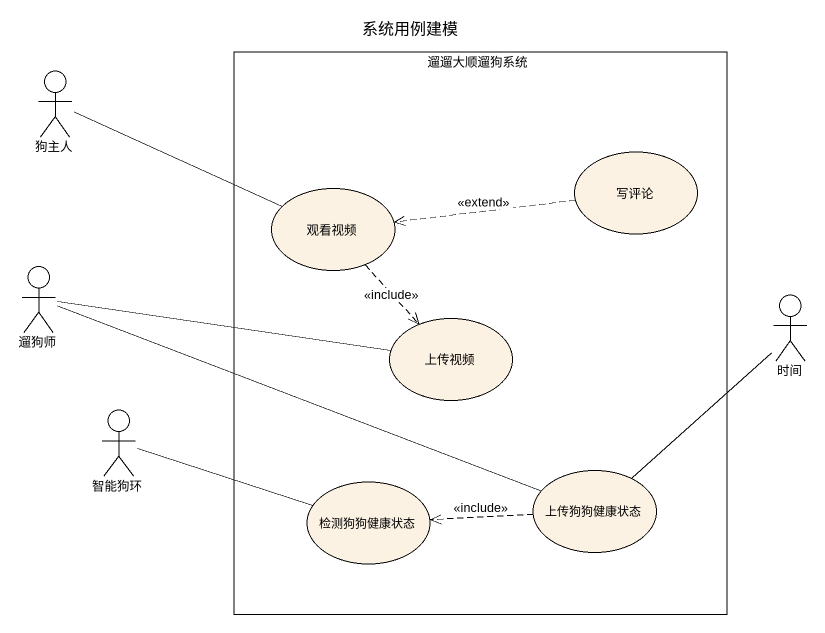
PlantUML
@startuml
title 系统用例建模
rectangle 遛遛大顺遛狗系统 {
  usecase 写评论
  usecase 观看视频
  usecase 上传视频
  usecase 检测狗狗健康状态
  usecase 上传狗狗健康状态
}
actor 狗主人
actor 遛狗师
actor 时间
actor 智能狗环
狗主人 -right- 观看视频
写评论 .left.> 观看视频 : <<extend>>
观看视频 ..> 上传视频 : <<include>>
遛狗师 -right- 上传视频
遛狗师 -right- 上传狗狗健康状态
时间 -- 上传狗狗健康状态
智能狗环 -right- 检测狗狗健康状态
上传狗狗健康状态 .left.> 检测狗狗健康状态 : <<include>>
@enduml
